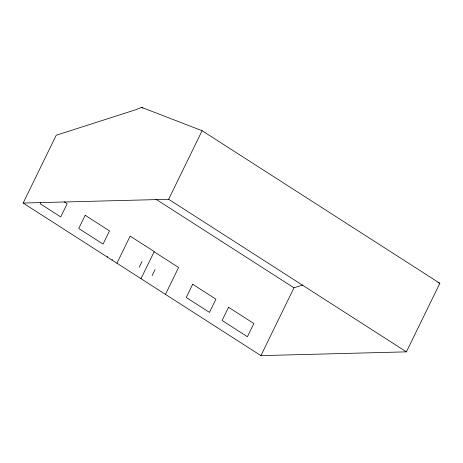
<?xml version="1.0" encoding="UTF-8"?>
<svg xmlns="http://www.w3.org/2000/svg" width="463" height="463" viewBox="0 0 463 463"><rect width="100%" height="100%" fill="white"/><g stroke="black" fill="none" stroke-linecap="round" stroke-linejoin="round"><path stroke-width="0.69" d="M23.15 203.049L56.22 135.242L135.85 109.708L141.643 107.375L202.094 130.711L439.85 283.287L406.404 351.857L260.906 355.625L23.15 203.049L168.648 199.281L406.404 351.857M40.796 202.481L40.183 203.737L60.722 216.921L67.164 203.714L64.143 201.775M107.341 257.075L107.653 256.433M112.04 260.09L112.353 259.454M116.936 263.233L130.155 236.118L154.237 251.571L141.012 278.685M168.648 199.281L202.094 130.711M139.213 267.29L142.002 261.56M152.136 275.583L155.041 269.628M165.476 294.381L178.591 267.487L154.133 251.785M260.906 355.625L293.982 287.818L302.906 284.953M437.836 282.511L439.85 283.287M141.643 107.375L142.859 108.157M155.944 199.235L293.982 287.818M85.18 215.278L78.739 228.485L103.052 244.082L109.494 230.881L85.18 215.278M192.683 284.265L186.242 297.466L209.479 312.38L215.92 299.179L192.683 284.265M228.531 307.27L222.09 320.471L247.421 336.728L253.857 323.521L228.531 307.27"/></g></svg>
